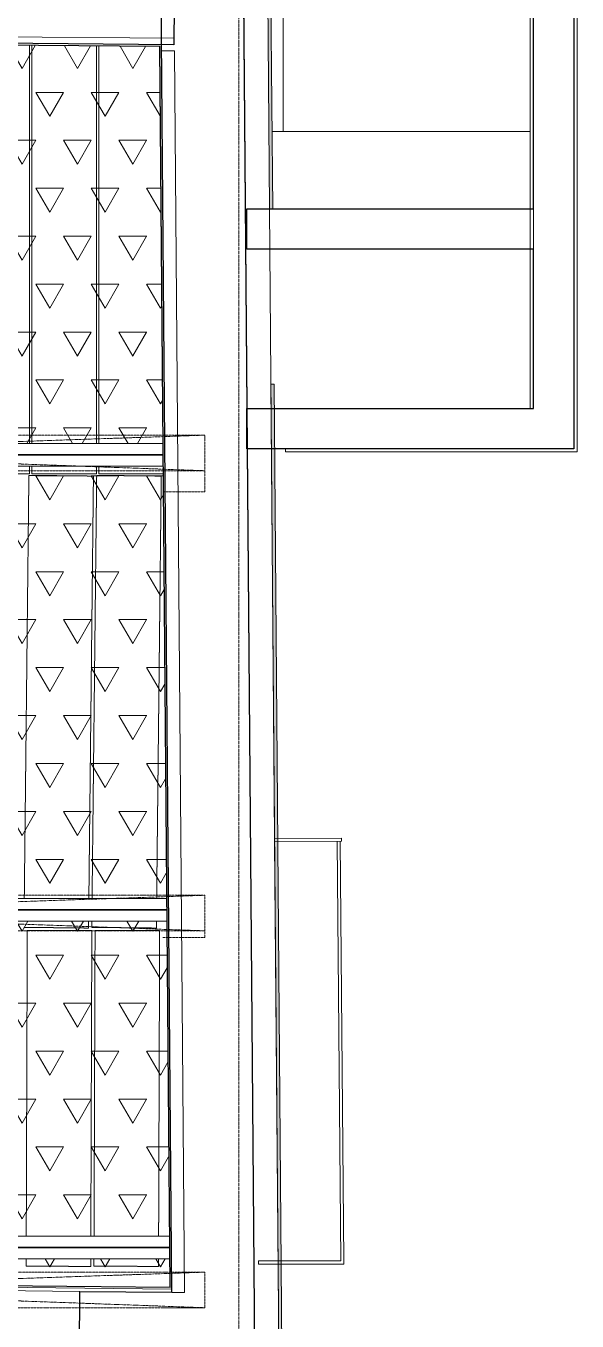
# Model space of a CAD drawing. Header units: millimetres. Extents: x -10295 to 67740, y -1344 to 46499.
# Drawn here: x 54030 to 57445, y 20451 to 28474 of the extents above; entities that cross this region are included whole.
import ezdxf

# ---------------------------------------------------------------- set-up
doc = ezdxf.new("R2010")
doc.units = ezdxf.units.MM
for name, pattern in [('ADSK_Линия сетки', [25, 20, -2.5, 0, -2.5]), ('ADSK_Сверху', [4.5, 3, -1.5]), ('ADSK_Штрих_ш3 п1_5', [4.5, 3, -1.5]), ('ADSK_Штрихпунктирная 2 точки_ш15 п1_5 п1_5 п1_5', [19.5, 15, -1.5, 0, -1.5, 0, -1.5])]:
    doc.linetypes.add(name, pattern=pattern)
for name, color, linetype, lineweight in [('Каркас', 7, 'Continuous', 18), ('Лестницы', 7, 'Continuous', 9), ('Оси', 7, 'Continuous', 9), ('Перекрытие', 7, 'Continuous', 18), ('Потолки', 7, 'Continuous', 9), ('Потолки штриховка', 7, 'Continuous', 9), ('Стены наружные', 7, 'Continuous', 18), ('Стены несущие', 7, 'Continuous', 30), ('Стены отделка', 7, 'Continuous', 30), ('Стены штриховка', 7, 'Continuous', 9)]:
    doc.layers.add(name, color=color, linetype=linetype, lineweight=lineweight)
doc.layers.add('Линии', color=7, linetype='Continuous', lineweight=9, true_color=0x00a600)

# ---------------------------------------------------------------- blocks, each defined once
blk = doc.blocks.new('ADSK_Балка_Двутавр_ТипБ_АСТО20-93 - 140Х360Н б4-2488043-План потолков в подвале')
at = {"layer": 'Каркас'}
for p, q in [((3220.3, 2.7), (-2613.1, 2.7)), ((3220.3, -2.8), (-2613, -2.8))]:
    blk.add_line(p, q, dxfattribs=at)
blk = doc.blocks.new('ADSK_Балка_Двутавр_ТипБ_АСТО20-93 - 140Х360Н б4-2488044-План потолков в подвале')
at = {"layer": 'Каркас'}
for p, q in [((3185.1, 2.7), (-2938.9, 2.7)), ((3185.1, -2.8), (-2938.8, -2.8))]:
    blk.add_line(p, q, dxfattribs=at)
blk = doc.blocks.new('ADSK_Балка_Двутавр_ТипБ_АСТО20-93 - 140Х360Н б4-2488080-План потолков в подвале')
at = {"layer": 'Каркас'}
for p, q in [((3009.1, 2.7), (-2870.5, 2.7)), ((3009.1, -2.8), (-2870.4, -2.8))]:
    blk.add_line(p, q, dxfattribs=at)

msp = doc.modelspace()

# ---------------------------------------------------------------- hatches: boundary and pattern name
at = {"layer": 'Потолки штриховка', "lineweight": 18, "true_color": 0x808080}
h = msp.add_hatch(dxfattribs=at)
h.set_pattern_fill('FP_6', color=8, style=0, pattern_type=2)
h.set_pattern_definition([(60, (0, 0), (-171.4499, 296.96), [171.45, -171.45]), (120, (0, 0), (-342.8999, 6e-05), [171.45, -171.45]), (0, (-85.72, 148.48), (171.45, 296.96), [171.45, -171.45])])
h.paths.add_polyline_path([(54921.167, 20661.756), (54919.742, 20837.058), (49039.584, 20837.058), (49039.584, 20721.106), (54870.916, 20662.263)])
h.paths.add_polyline_path([(54905.764, 20977.058), (54918.604, 20977.058), (54902.734, 22929.096), (49039.584, 22929.096), (49039.584, 20977.058), (54870.916, 20977.058)])
h.paths.add_polyline_path([(54901.596, 23069.096), (54879.822, 25747.429), (49045.871, 25747.429), (49045.871, 25887.429), (54878.684, 25887.429), (54858.692, 28346.625), (49004.272, 28393.123), (49004.272, 25695.608), (49845.871, 25695.608), (49845.871, 23108.759), (48972.114, 23108.759), (48972.114, 23069.096), (54870.916, 23069.096)])
at = {"layer": 'Стены наружные', "true_color": 0x6b6b6b}
h = msp.add_hatch(color=251, dxfattribs=at)
h.paths.add_polyline_path([(55539.29, 27340.699), (55559.291, 27340.699), (55454.1, 40280.107), (55434.099, 40280.107), (55521.217, 29563.847)])
h.paths.add_polyline_path([(55413.776, 42780.107), (55433.776, 42780.107), (55426.308, 43698.805), (55406.307, 43698.805), (55406.47, 43678.805)])
h = msp.add_hatch(color=251, dxfattribs=at)
h.paths.add_polyline_path([(55715.624, 8109.429), (55709.811, 8824.513), (55689.816, 8823.798), (55695.623, 8109.429)])
h.paths.add_polyline_path([(55687.432, 9117.061), (55707.432, 9117.224), (55703.038, 9657.694), (55683.039, 9657.531), (55683.308, 9624.441)])
h.paths.add_polyline_path([(55674.702, 10683.039), (55694.702, 10683.202), (55683.778, 12026.971), (55663.779, 12026.809), (55670.839, 11158.241)])
h.paths.add_polyline_path([(55655.395, 13058.159), (55675.394, 13058.322), (55675.043, 13101.586), (55655.043, 13101.424)])
h.paths.add_polyline_path([(55652.845, 13371.787), (55672.846, 13371.787), (55568.119, 26254.75), (55548.12, 26254.587), (55645.903, 14225.842)])

# ---------------------------------------------------------------- linework, layer by layer
at = {"layer": 'Каркас', "color": 8, "linetype": 'ADSK_Штрих_ш3 п1_5', "lineweight": 9, "true_color": 0x828282}
for p, q in [((54052.149, 28353.031), (54052.149, 25887.429)), ((54052.149, 25887.429), (54052.149, 28353.031)), ((54067.149, 25887.429), (54067.149, 28352.912)), ((54067.149, 25887.429), (54067.149, 28352.912)), ((54467.149, 28349.735), (54467.149, 25887.429)), ((54467.149, 25887.429), (54467.149, 28349.735)), ((54482.149, 25887.429), (54482.149, 28349.616)), ((54482.149, 25887.429), (54482.149, 28349.616)), ((54052.149, 25700.433), (53652.149, 25700.433)), ((53652.149, 25700.433), (54052.149, 25700.433)), ((54020.353, 23069.096), (54048.833, 25690.262)), ((54020.353, 23069.096), (54048.833, 25690.262)), ((54448.81, 25685.916), (54048.833, 25690.262)), ((54048.833, 25690.262), (54448.81, 25685.916)), ((54052.149, 25747.429), (54052.149, 25700.433)), ((54052.149, 25700.433), (54052.149, 25747.429)), ((54067.149, 25700.433), (54067.149, 25747.429)), ((54067.149, 25700.433), (54067.149, 25747.429)), ((54467.149, 25700.433), (54067.149, 25700.433)), ((54067.149, 25700.433), (54467.149, 25700.433)), ((54448.81, 25685.916), (54420.376, 23069.096)), ((54420.376, 23069.096), (54448.81, 25685.916)), ((54440.378, 23069.096), (54468.858, 25690.235)), ((54440.378, 23069.096), (54468.858, 25690.235)), ((54467.149, 25747.429), (54467.149, 25700.433)), ((54467.149, 25700.433), (54467.149, 25747.429)), ((54868.834, 25685.889), (54468.858, 25690.235)), ((54468.858, 25690.235), (54868.834, 25685.889)), ((54482.149, 25700.433), (54482.149, 25747.429)), ((54482.149, 25700.433), (54482.149, 25747.429)), ((54880.204, 25700.433), (54482.149, 25700.433)), ((54482.149, 25700.433), (54880.204, 25700.433)), ((54868.834, 25685.889), (54840.401, 23069.096)), ((54840.401, 23069.096), (54868.834, 25685.889)), ((54418.388, 22886.082), (54018.412, 22890.428)), ((54018.412, 22890.428), (54418.388, 22886.082)), ((54032.548, 20977.058), (54038.827, 22871.408)), ((54032.548, 20977.058), (54038.827, 22871.408)), ((54438.824, 22870.083), (54038.827, 22871.408)), ((54038.827, 22871.408), (54438.824, 22870.083)), ((54418.855, 22929.096), (54418.388, 22886.082)), ((54418.388, 22886.082), (54418.855, 22929.096)), ((54438.824, 22870.083), (54432.551, 20977.058)), ((54432.551, 20977.058), (54438.824, 22870.083)), ((54438.436, 22890.4), (54438.856, 22929.096)), ((54438.436, 22890.4), (54438.856, 22929.096)), ((54838.412, 22886.054), (54438.436, 22890.4)), ((54438.436, 22890.4), (54838.412, 22886.054)), ((54452.549, 20977.058), (54458.827, 22871.429)), ((54452.549, 20977.058), (54458.827, 22871.429)), ((54858.825, 22870.104), (54458.827, 22871.429)), ((54458.827, 22871.429), (54858.825, 22870.104)), ((54838.88, 22929.096), (54838.412, 22886.054)), ((54838.412, 22886.054), (54838.88, 22929.096)), ((54858.825, 22870.104), (54852.552, 20977.058)), ((54852.552, 20977.058), (54858.825, 22870.104)), ((54031.933, 20791.42), (54032.085, 20837.058)), ((54031.933, 20791.42), (54032.085, 20837.058)), ((54431.931, 20790.094), (54031.933, 20791.42)), ((54031.933, 20791.42), (54431.931, 20790.094)), ((54432.087, 20837.058), (54431.931, 20790.094)), ((54431.931, 20790.094), (54432.087, 20837.058)), ((54451.934, 20791.441), (54452.085, 20837.058)), ((54451.934, 20791.441), (54452.085, 20837.058)), ((54851.932, 20790.115), (54451.934, 20791.441)), ((54451.934, 20791.441), (54851.932, 20790.115)), ((54852.088, 20837.058), (54851.932, 20790.115)), ((54851.932, 20790.115), (54852.088, 20837.058))]:
    msp.add_line(p, q, dxfattribs=at)
at = {"layer": 'Каркас', "color": 8, "linetype": 'ADSK_Штрих_ш3 п1_5', "lineweight": 9, "true_color": 0x808080}
for p, q in [((54878.684, 25887.429), (49045.871, 25887.429)), ((54879.822, 25747.429), (49045.871, 25747.429)), ((54901.596, 23069.096), (48778.192, 23069.096)), ((54902.734, 22929.096), (49039.543, 22929.096)), ((54918.604, 20977.058), (49039.584, 20977.058)), ((54919.742, 20837.058), (49039.584, 20837.058))]:
    msp.add_line(p, q, dxfattribs=at)
at = {"layer": 'Лестницы', "linetype": 'ADSK_Сверху'}
msp.add_line((55625, 30220.699), (55625, 27820.699), dxfattribs=at)
at = {"layer": 'Линии', "color": 7, "linetype": 'ADSK_Штрихпунктирная 2 точки_ш15 п1_5 п1_5 п1_5'}
for p, q in [((48689.761, 25954.737), (55138.737, 25719.103)), ((55138.737, 25939.103), (48689.761, 25719.103)), ((48689.761, 25939.103), (55138.737, 25939.103)), ((55138.737, 25587.933), (55138.737, 25939.103)), ((55138.737, 25719.103), (48689.761, 25719.103)), ((54878.737, 25587.933), (55138.737, 25587.933)), ((48689.761, 23104.457), (55138.737, 22868.823)), ((55138.737, 23088.823), (48689.761, 22868.823)), ((48689.761, 23088.823), (55138.737, 23088.823)), ((55138.737, 22827.933), (55138.737, 23088.823)), ((55138.737, 22868.823), (48689.761, 22868.823)), ((54878.737, 22827.933), (55138.737, 22827.933)), ((48689.761, 20769.882), (55138.737, 20534.249)), ((55138.737, 20754.249), (48689.761, 20534.249)), ((48689.761, 20754.249), (55138.737, 20754.249)), ((55138.737, 20534.249), (55138.737, 20754.249)), ((55138.737, 20534.249), (48689.761, 20534.249)), ((54878.737, 20534.249), (55138.737, 20534.249))]:
    msp.add_line(p, q, dxfattribs=at)
at = {"layer": 'Оси', "linetype": 'ADSK_Линия сетки'}
msp.add_line((55349.565, 3191.655), (55349.565, 44222.998), dxfattribs=at)
at = {"layer": 'Перекрытие'}
msp.add_line((55555.389, 27820.699), (57155, 27820.699), dxfattribs=at)
at = {"layer": 'Потолки', "color": 18, "true_color": 0x070707}
msp.add_line((54858.692, 28346.625), (49004.272, 28393.123), dxfattribs=at)
at = {"layer": 'Стены несущие'}
for p, q in [((55257.679, 43528.805), (55505.154, 13087.825)), ((54933.825, 20629.626), (54806.606, 36278.416)), ((57174.84, 27340.699), (57174.84, 30198.444)), ((57424.84, 30198.444), (57424.84, 25855)), ((54948.977, 28607.918), (54946.991, 28357.926)), ((54946.991, 28357.926), (48970.287, 28405.395)), ((55399.816, 27090.699), (55399.816, 27340.699)), ((55399.816, 27340.699), (57174.84, 27340.699)), ((57174.84, 27090.699), (55399.816, 27090.699)), ((57174.84, 26105), (57174.84, 27090.699)), ((55399.816, 25855), (55399.816, 26105)), ((55399.816, 26105), (57174.84, 26105)), ((57424.84, 25855), (55399.816, 25855)), ((54358.183, 19915.398), (54365.448, 20635.362)), ((54365.448, 20635.362), (54933.825, 20629.626))]:
    msp.add_line(p, q, dxfattribs=at)
at = {"layer": 'Стены отделка', "lineweight": 9}
for p, q in [((55406.47, 43678.805), (55571.001, 23440.05)), ((55505.154, 13087.825), (55257.684, 43528.805)), ((55454.1, 40280.107), (55559.291, 27340.699)), ((57155, 26105), (57155, 30196.609)), ((57175, 30196.609), (57175, 26105)), ((57425, 25855), (57425, 30201.939)), ((57445, 30201.939), (57445, 25835)), ((54946.666, 28357.927), (48971.955, 28405.38)), ((48972.273, 28445.379), (54946.984, 28397.926)), ((54921.167, 20661.756), (54858.692, 28346.625)), ((54870.595, 28358.531), (54933.44, 20628.173)), ((54946.984, 28397.926), (54946.666, 28357.927)), ((54870.916, 28319.15), (54950.913, 28319.8)), ((54950.913, 28319.8), (55013.438, 20628.823)), ((55548.12, 26254.587), (55568.119, 26254.75)), ((55652.845, 13371.787), (55548.12, 26254.587)), ((55568.119, 26254.75), (55672.846, 13371.787)), ((57175, 26105), (57174.84, 26105)), ((55639.288, 25835), (55639.288, 25855)), ((57445, 25835), (55639.288, 25835)), ((57424.84, 25855), (57425, 25855)), ((55571.001, 23440.05), (55984.676, 23443.686)), ((55984.676, 23443.686), (55984.852, 23423.687)), ((55984.852, 23423.687), (55571.163, 23420.051)), ((55571.163, 23420.051), (55655.149, 13089.045)), ((55980.856, 20823.727), (55958.008, 23423.451)), ((55978.007, 23423.627), (56000.857, 20823.727)), ((55471.012, 20803.727), (55470.836, 20823.727)), ((55470.836, 20823.727), (55980.856, 20823.727)), ((56000.857, 20803.727), (55471.012, 20803.727)), ((56000.857, 20823.727), (56000.857, 20803.727)), ((49039.584, 20721.106), (54921.167, 20661.756)), ((54365.448, 20635.362), (49012.671, 20689.376)), ((54933.266, 20649.633), (54934.026, 20649.625)), ((55013.438, 20628.823), (54933.44, 20628.173)), ((54934.026, 20649.625), (54933.825, 20629.626))]:
    msp.add_line(p, q, dxfattribs=at)
at = {"layer": 'Стены штриховка'}
for p, q in [((54860.676, 28348.61), (49002.272, 28395.139)), ((54923.183, 20659.735), (54860.676, 28348.61)), ((55571.163, 23420.051), (55571.001, 23440.05)), ((49027.584, 20709.226), (54933.266, 20649.633)), ((49037.584, 20719.126), (54923.183, 20659.735))]:
    msp.add_line(p, q, dxfattribs=at)

# ---------------------------------------------------------------- block references
at = {"layer": 'Каркас', "rotation": 180}
for name, p in [('ADSK_Балка_Двутавр_ТипБ_АСТО20-93 - 140Х360Н б4-2488043-План потолков в подвале', (52266.213, 25817.429)), ('ADSK_Балка_Двутавр_ТипБ_АСТО20-93 - 140Х360Н б4-2488044-План потолков в подвале', (51963.313, 22999.096)), ('ADSK_Балка_Двутавр_ТипБ_АСТО20-93 - 140Х360Н б4-2488080-План потолков в подвале', (52048.725, 20907.058))]:
    msp.add_blockref(name, p, dxfattribs=at)

doc.saveas('drawing.dxf')
